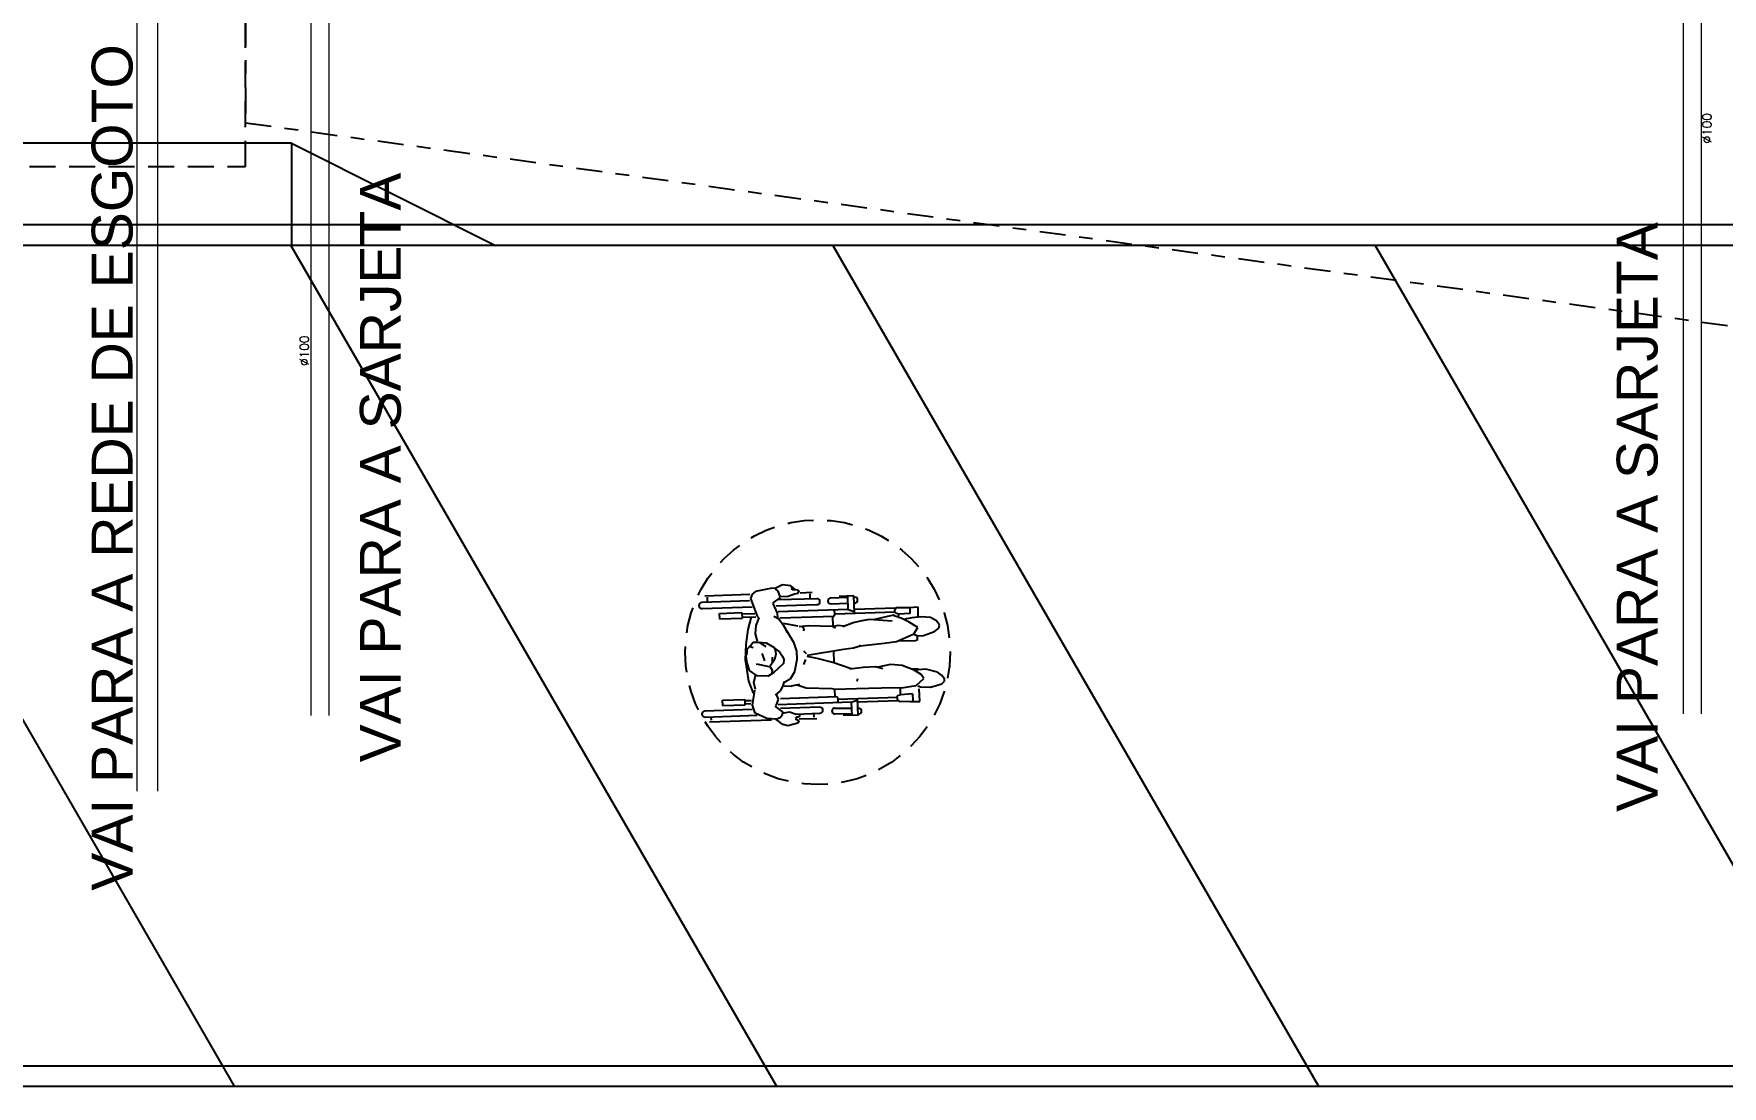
# Model space of a CAD drawing. Header units: millimetres. Extents: x 1573 to 2177, y 1587 to 1932.
# Drawn here: x 1893.92 to 1906.32, y 1890.29 to 1898.02 of the extents above; entities that cross this region are included whole.
import ezdxf
from ezdxf.enums import TextEntityAlignment as Align

# ---------------------------------------------------------------- set-up
doc = ezdxf.new("R2010")
doc.units = ezdxf.units.MM
doc.header["$LTSCALE"] = 0.03
doc.linetypes.add('DASHDOT', pattern=[25.4, 12.7, -6.35, 0, -6.35])
doc.linetypes.add('HIDDEN', pattern=[9.525, 6.35, -3.175])
for name, color, linetype in [('-HIDRO', 8, 'Continuous'), ('Texto', 4, 'Continuous'), ('Texto-Tubos', 7, 'Continuous')]:
    doc.layers.add(name, color=color, linetype=linetype)
doc.layers.add('TigreCad', color=2, linetype='Continuous', lineweight=13)
doc.styles.get("Standard").update_dxf_attribs({"font": 'arial.ttf'})
doc.styles.add('TCTUBOS-TXT', font='txt.shx')

msp = doc.modelspace()

# ---------------------------------------------------------------- linework, layer by layer
at = {"layer": '-HIDRO', "linetype": 'HIDDEN'}
for p, q in [((1895.477, 1897.045), (1895.477, 1898.267)), ((1891.278, 1897.045), (1895.477, 1897.045))]:
    msp.add_line(p, q, dxfattribs=at)
at = {"layer": '-HIDRO', "linetype": 'DASHDOT', "ltscale": 0.5}
for p, q in [((1895.477, 1898.117), (1895.477, 1897.367)), ((1895.477, 1897.367), (1911.137, 1895.224))]:
    msp.add_line(p, q, dxfattribs=at)
at = {"layer": '-HIDRO'}
for p, q in [((1895.815, 1897.217), (1890.929, 1897.217)), ((1895.815, 1897.217), (1895.815, 1896.467)), ((1895.815, 1897.217), (1897.314, 1896.467)), ((1909.531, 1896.617), (1893.029, 1896.617)), ((1909.381, 1896.467), (1893.179, 1896.467)), ((1895.811, 1896.467), (1899.377, 1890.292)), ((1899.789, 1896.467), (1903.354, 1890.292)), ((1903.77, 1896.467), (1907.335, 1890.292)), ((1893.179, 1894.13), (1895.394, 1890.292)), ((1899.18, 1893.902), (1898.85, 1893.891)), ((1899.197, 1893.906), (1899.185, 1893.875)), ((1899.221, 1893.925), (1899.197, 1893.906)), ((1899.344, 1893.95), (1899.221, 1893.925)), ((1899.366, 1893.947), (1899.344, 1893.95)), ((1899.419, 1893.975), (1899.366, 1893.947)), ((1899.367, 1893.945), (1899.385, 1893.928)), ((1899.385, 1893.928), (1899.403, 1893.881)), ((1899.482, 1893.968), (1899.419, 1893.975)), ((1899.461, 1893.89), (1899.507, 1893.909)), ((1899.514, 1893.941), (1899.482, 1893.968)), ((1899.49, 1893.938), (1899.489, 1893.954)), ((1899.532, 1893.935), (1899.49, 1893.938)), ((1899.507, 1893.909), (1899.535, 1893.912)), ((1899.532, 1893.935), (1899.541, 1893.929)), ((1899.535, 1893.912), (1899.541, 1893.929)), ((1899.637, 1893.917), (1899.55, 1893.914)), ((1899.62, 1893.909), (1899.621, 1893.873)), ((1899.178, 1893.856), (1898.828, 1893.844)), ((1898.829, 1893.8), (1899.196, 1893.813)), ((1898.867, 1893.884), (1898.868, 1893.848)), ((1899.185, 1893.875), (1899.234, 1893.745)), ((1899.403, 1893.881), (1899.347, 1893.84)), ((1899.349, 1893.838), (1899.381, 1893.765)), ((1899.374, 1893.819), (1899.673, 1893.829)), ((1899.902, 1893.792), (1899.388, 1893.775)), ((1899.672, 1893.872), (1899.394, 1893.863)), ((1899.402, 1893.889), (1899.461, 1893.89)), ((1899.899, 1893.881), (1899.774, 1893.877)), ((1899.776, 1893.834), (1899.898, 1893.839)), ((1899.805, 1893.776), (1899.797, 1893.789)), ((1899.943, 1893.893), (1899.836, 1893.889)), ((1899.902, 1893.792), (1899.899, 1893.891)), ((1899.902, 1893.792), (1899.946, 1893.779)), ((1899.948, 1893.767), (1899.943, 1893.893)), ((1899.949, 1893.883), (1899.943, 1893.883)), ((1899.947, 1893.84), (1899.951, 1893.84)), ((1900.249, 1893.804), (1899.947, 1893.794)), ((1900.244, 1893.786), (1900.253, 1893.807)), ((1900.247, 1893.768), (1900.244, 1893.786)), ((1900.253, 1893.807), (1900.348, 1893.807)), ((1900.346, 1893.808), (1900.414, 1893.813)), ((1900.358, 1893.763), (1900.357, 1893.808)), ((1900.414, 1893.813), (1900.412, 1893.737)), ((1898.958, 1893.764), (1899.122, 1893.77)), ((1898.959, 1893.722), (1898.958, 1893.764)), ((1899.123, 1893.728), (1898.959, 1893.722)), ((1899.122, 1893.77), (1899.123, 1893.728)), ((1899.122, 1893.761), (1899.217, 1893.764)), ((1899.124, 1893.736), (1899.224, 1893.74)), ((1899.189, 1893.739), (1899.165, 1893.645)), ((1899.223, 1893.676), (1899.219, 1893.615)), ((1899.247, 1893.733), (1899.223, 1893.676)), ((1899.234, 1893.745), (1899.247, 1893.733)), ((1899.357, 1893.745), (1899.392, 1893.724)), ((1899.381, 1893.765), (1899.382, 1893.732)), ((1899.392, 1893.724), (1899.42, 1893.689)), ((1899.4, 1893.731), (1899.799, 1893.744)), ((1899.42, 1893.689), (1899.442, 1893.652)), ((1899.493, 1893.678), (1899.426, 1893.691)), ((1899.536, 1893.67), (1899.493, 1893.678)), ((1899.609, 1893.674), (1899.543, 1893.666)), ((1899.567, 1893.668), (1899.577, 1893.647)), ((1899.787, 1893.667), (1899.609, 1893.674)), ((1899.826, 1893.675), (1899.787, 1893.665)), ((1899.808, 1893.655), (1899.787, 1893.667)), ((1899.788, 1893.74), (1899.789, 1893.672)), ((1899.799, 1893.744), (1899.805, 1893.757)), ((1899.805, 1893.757), (1899.805, 1893.776)), ((1899.806, 1893.762), (1900.246, 1893.777)), ((1899.87, 1893.67), (1899.826, 1893.675)), ((1899.938, 1893.696), (1899.863, 1893.666)), ((1899.989, 1893.708), (1899.938, 1893.696)), ((1900.057, 1893.72), (1899.989, 1893.708)), ((1900.225, 1893.707), (1900.057, 1893.72)), ((1900.235, 1893.751), (1900.094, 1893.72)), ((1900.248, 1893.744), (1900.235, 1893.751)), ((1900.268, 1893.759), (1900.247, 1893.768)), ((1900.296, 1893.728), (1900.248, 1893.744)), ((1900.358, 1893.763), (1900.268, 1893.759)), ((1900.272, 1893.738), (1900.273, 1893.757)), ((1900.349, 1893.701), (1900.296, 1893.728)), ((1900.369, 1893.732), (1900.318, 1893.723)), ((1900.414, 1893.661), (1900.349, 1893.701)), ((1900.437, 1893.74), (1900.369, 1893.732)), ((1900.384, 1893.615), (1900.414, 1893.661)), ((1900.507, 1893.734), (1900.437, 1893.74)), ((1900.551, 1893.711), (1900.507, 1893.734)), ((1900.535, 1893.632), (1900.567, 1893.656)), ((1900.572, 1893.678), (1900.551, 1893.711)), ((1900.567, 1893.656), (1900.572, 1893.678)), ((1899.15, 1893.535), (1899.147, 1893.423)), ((1899.165, 1893.645), (1899.15, 1893.535)), ((1899.185, 1893.528), (1899.205, 1893.554)), ((1899.205, 1893.554), (1899.243, 1893.553)), ((1899.219, 1893.615), (1899.234, 1893.56)), ((1899.243, 1893.553), (1899.299, 1893.548)), ((1899.3, 1893.518), (1899.25, 1893.55)), ((1899.299, 1893.548), (1899.358, 1893.515)), ((1899.442, 1893.652), (1899.452, 1893.623)), ((1899.448, 1893.638), (1899.501, 1893.552)), ((1899.501, 1893.552), (1899.523, 1893.486)), ((1899.577, 1893.647), (1899.573, 1893.634)), ((1899.99, 1893.527), (1900.165, 1893.545)), ((1899.99, 1893.527), (1899.993, 1893.533)), ((1900.165, 1893.545), (1900.256, 1893.557)), ((1900.256, 1893.557), (1900.292, 1893.572)), ((1900.349, 1893.561), (1900.279, 1893.564)), ((1900.292, 1893.572), (1900.384, 1893.615)), ((1900.396, 1893.564), (1900.349, 1893.561)), ((1900.385, 1893.611), (1900.413, 1893.6)), ((1900.408, 1893.569), (1900.396, 1893.564)), ((1900.409, 1893.602), (1900.408, 1893.569)), ((1900.413, 1893.6), (1900.455, 1893.603)), ((1900.455, 1893.603), (1900.535, 1893.632)), ((1899.147, 1893.423), (1899.17, 1893.267)), ((1899.154, 1893.453), (1899.16, 1893.474)), ((1899.157, 1893.41), (1899.154, 1893.453)), ((1899.178, 1893.344), (1899.157, 1893.41)), ((1899.16, 1893.502), (1899.185, 1893.528)), ((1899.16, 1893.474), (1899.16, 1893.502)), ((1899.183, 1893.522), (1899.205, 1893.514)), ((1899.267, 1893.469), (1899.281, 1893.437)), ((1899.281, 1893.437), (1899.288, 1893.417)), ((1899.36, 1893.424), (1899.326, 1893.374)), ((1899.344, 1893.444), (1899.345, 1893.404)), ((1899.358, 1893.515), (1899.367, 1893.497)), ((1899.371, 1893.464), (1899.36, 1893.424)), ((1899.364, 1893.506), (1899.399, 1893.481)), ((1899.367, 1893.497), (1899.371, 1893.464)), ((1899.399, 1893.481), (1899.417, 1893.454)), ((1899.417, 1893.454), (1899.429, 1893.426)), ((1899.429, 1893.426), (1899.426, 1893.396)), ((1899.524, 1893.425), (1899.508, 1893.335)), ((1899.523, 1893.486), (1899.524, 1893.425)), ((1899.597, 1893.467), (1899.576, 1893.486)), ((1899.576, 1893.389), (1899.59, 1893.426)), ((1899.6, 1893.458), (1899.867, 1893.501)), ((1899.675, 1893.433), (1899.601, 1893.447)), ((1899.79, 1893.403), (1899.675, 1893.433)), ((1899.793, 1893.483), (1899.796, 1893.408)), ((1899.867, 1893.501), (1899.94, 1893.511)), ((1899.94, 1893.511), (1899.99, 1893.527)), ((1899.235, 1893.307), (1899.178, 1893.344)), ((1899.21, 1893.257), (1899.224, 1893.314)), ((1899.325, 1893.373), (1899.229, 1893.392)), ((1899.314, 1893.304), (1899.235, 1893.307)), ((1899.356, 1893.331), (1899.314, 1893.304)), ((1899.326, 1893.374), (1899.343, 1893.347)), ((1899.343, 1893.347), (1899.342, 1893.327)), ((1899.426, 1893.396), (1899.356, 1893.331)), ((1899.508, 1893.335), (1899.476, 1893.282)), ((1899.925, 1893.358), (1899.79, 1893.403)), ((1900.013, 1893.368), (1899.913, 1893.355)), ((1899.967, 1893.267), (1899.974, 1893.286)), ((1900.103, 1893.371), (1900.013, 1893.368)), ((1900.157, 1893.357), (1900.103, 1893.371)), ((1900.213, 1893.39), (1900.12, 1893.369)), ((1900.298, 1893.381), (1900.213, 1893.39)), ((1900.386, 1893.347), (1900.298, 1893.381)), ((1900.419, 1893.354), (1900.364, 1893.355)), ((1900.438, 1893.316), (1900.386, 1893.347)), ((1900.472, 1893.355), (1900.391, 1893.348)), ((1900.401, 1893.235), (1900.458, 1893.287)), ((1900.458, 1893.287), (1900.438, 1893.316)), ((1900.557, 1893.332), (1900.472, 1893.355)), ((1900.587, 1893.311), (1900.557, 1893.332)), ((1900.608, 1893.285), (1900.587, 1893.311)), ((1900.608, 1893.268), (1900.608, 1893.285)), ((1899.17, 1893.267), (1899.204, 1893.179)), ((1899.199, 1893.091), (1899.216, 1893.2)), ((1899.222, 1893.205), (1899.21, 1893.257)), ((1899.402, 1893.196), (1899.365, 1893.163)), ((1899.373, 1893.17), (1899.389, 1893.135)), ((1899.42, 1893.228), (1899.402, 1893.196)), ((1899.432, 1893.265), (1899.42, 1893.228)), ((1899.429, 1893.233), (1899.484, 1893.23)), ((1899.476, 1893.282), (1899.436, 1893.259)), ((1899.487, 1893.232), (1899.546, 1893.246)), ((1899.527, 1893.239), (1899.594, 1893.219)), ((1899.594, 1893.219), (1899.781, 1893.214)), ((1899.781, 1893.214), (1899.807, 1893.207)), ((1899.802, 1893.204), (1899.805, 1893.153)), ((1899.807, 1893.207), (1899.962, 1893.213)), ((1899.962, 1893.213), (1900.237, 1893.22)), ((1900.237, 1893.22), (1900.294, 1893.219)), ((1900.262, 1893.151), (1900.265, 1893.161)), ((1900.265, 1893.161), (1900.287, 1893.167)), ((1900.287, 1893.169), (1900.287, 1893.213)), ((1900.375, 1893.173), (1900.287, 1893.167)), ((1900.294, 1893.219), (1900.401, 1893.235)), ((1900.375, 1893.173), (1900.376, 1893.124)), ((1900.413, 1893.233), (1900.432, 1893.226)), ((1900.429, 1893.117), (1900.423, 1893.21)), ((1900.432, 1893.226), (1900.505, 1893.222)), ((1900.505, 1893.222), (1900.59, 1893.248)), ((1900.59, 1893.248), (1900.608, 1893.268)), ((1899.198, 1893.058), (1898.85, 1893.047)), ((1898.979, 1893.128), (1899.143, 1893.133)), ((1898.981, 1893.086), (1898.979, 1893.128)), ((1899.144, 1893.091), (1898.981, 1893.086)), ((1899.143, 1893.133), (1899.144, 1893.091)), ((1899.143, 1893.125), (1899.193, 1893.126)), ((1899.145, 1893.1), (1899.188, 1893.102)), ((1899.22, 1893.031), (1899.199, 1893.091)), ((1899.364, 1893.084), (1899.422, 1893.039)), ((1899.379, 1893.106), (1899.37, 1893.089)), ((1899.389, 1893.135), (1899.379, 1893.106)), ((1899.925, 1893.112), (1899.389, 1893.094)), ((1899.405, 1893.14), (1899.818, 1893.153)), ((1899.694, 1893.075), (1899.405, 1893.065)), ((1899.419, 1893.022), (1899.422, 1893.039)), ((1899.421, 1893.032), (1899.47, 1893.041)), ((1899.47, 1893.041), (1899.521, 1893.025)), ((1899.804, 1893.069), (1899.926, 1893.068)), ((1899.818, 1893.153), (1899.826, 1893.14)), ((1899.826, 1893.122), (1899.82, 1893.108)), ((1899.826, 1893.14), (1899.826, 1893.122)), ((1899.827, 1893.135), (1900.267, 1893.15)), ((1899.925, 1893.112), (1899.968, 1893.128)), ((1899.925, 1893.112), (1899.928, 1893.015)), ((1899.969, 1893.14), (1899.973, 1893.014)), ((1900.271, 1893.123), (1899.969, 1893.113)), ((1899.971, 1893.067), (1899.979, 1893.067)), ((1900.267, 1893.124), (1900.261, 1893.149)), ((1900.284, 1893.114), (1900.267, 1893.124)), ((1900.375, 1893.118), (1900.284, 1893.114)), ((1900.429, 1893.116), (1900.357, 1893.114)), ((1898.851, 1893.003), (1899.234, 1893.016)), ((1899.339, 1892.98), (1898.885, 1892.965)), ((1898.898, 1892.98), (1898.897, 1893.003)), ((1899.305, 1892.993), (1899.22, 1893.031)), ((1899.371, 1892.988), (1899.305, 1892.993)), ((1899.371, 1892.988), (1899.402, 1893)), ((1899.423, 1892.948), (1899.371, 1892.988)), ((1899.402, 1893), (1899.419, 1893.022)), ((1899.46, 1892.94), (1899.423, 1892.948)), ((1899.533, 1892.959), (1899.46, 1892.94)), ((1899.522, 1893.003), (1899.512, 1892.993)), ((1899.512, 1892.993), (1899.54, 1892.975)), ((1899.52, 1893.025), (1899.695, 1893.031)), ((1899.541, 1893.003), (1899.522, 1893.003)), ((1899.54, 1892.975), (1899.533, 1892.959)), ((1899.546, 1893.026), (1899.541, 1893.003)), ((1899.672, 1892.991), (1899.543, 1892.987)), ((1899.648, 1893.031), (1899.649, 1893.003)), ((1899.927, 1893.025), (1899.803, 1893.027)), ((1899.973, 1893.014), (1899.865, 1893.016)), ((1899.978, 1893.024), (1899.972, 1893.024)), ((1891.737, 1890.442), (1910.823, 1890.442)), ((1888.599, 1890.292), (1913.655, 1890.292))]:
    msp.add_line(p, q, dxfattribs=at)
at = {"layer": '-HIDRO', "linetype": 'HIDDEN'}
msp.add_circle((1899.678, 1893.479), 0.972, dxfattribs=at)
at = {"layer": '-HIDRO'}
for centre, radius, start, end in [((1898.828, 1893.822), 0.0219, 91.9099, 271.9099), ((1899.673, 1893.85), 0.0219, 271.9099, 91.9099), ((1899.775, 1893.856), 0.0213, 91.9099, 271.9099), ((1899.95, 1893.862), 0.0213, 271.9099, 91.9099), ((1898.85, 1893.025), 0.0219, 91.9099, 271.9099), ((1899.695, 1893.053), 0.0219, 271.9099, 91.9099), ((1899.804, 1893.048), 0.0213, 89.247, 269.247), ((1899.979, 1893.046), 0.0213, 269.247, 89.247)]:
    msp.add_arc(centre, radius, start, end, dxfattribs=at)
at = {"layer": 'TigreCad', "ltscale": 100}
for p, q in [((1894.681, 1903.66), (1894.681, 1892.46)), ((1894.833, 1903.66), (1894.833, 1892.46)), ((1895.957, 1898.692), (1895.957, 1893.015)), ((1896.089, 1898.692), (1896.089, 1893.015)), ((1906.03, 1898.705), (1906.03, 1893.028)), ((1906.162, 1898.705), (1906.162, 1893.028))]:
    msp.add_line(p, q, dxfattribs=at)

# ---------------------------------------------------------------- texts
at = {"layer": 'Texto'}
for s, p in [('VAI PARA A REDE DE ESGOTO', (1894.499, 1894.836)), ('VAI PARA A SARJETA', (1896.468, 1894.836)), ('VAI PARA A SARJETA', (1905.693, 1894.472))]:
    msp.add_text(s, height=0.29993, rotation=90, dxfattribs=at).set_placement(p, align=Align.MIDDLE_CENTER)
at = {"layer": 'Texto-Tubos', "ltscale": 100, "style": 'TCTUBOS-TXT'}
for p in [(1906.238, 1897.326), (1895.942, 1895.693)]:
    msp.add_text('%%C100', height=0.065, rotation=90, dxfattribs=at).set_placement(p, align=Align.CENTER)

doc.saveas('drawing.dxf')
